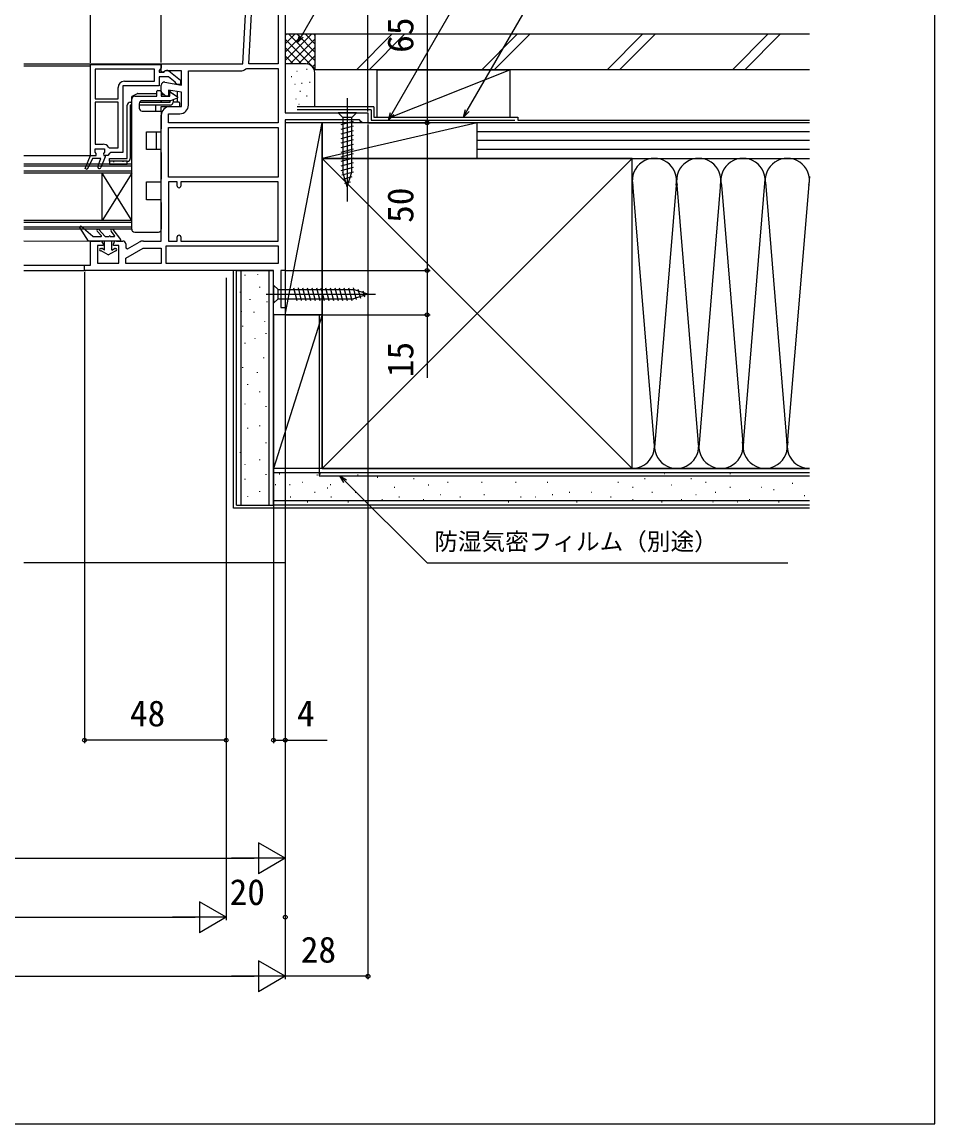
# Model space of a CAD drawing. Units: millimetres, scale not verified. Extents: x -525 to 525, y -783 to 778.
# Drawn here: x 215.8 to 525, y -782.7 to -409.5 of the extents above; entities that cross this region are included whole.
import ezdxf
from ezdxf.enums import TextEntityAlignment as Align

# ---------------------------------------------------------------- set-up
doc = ezdxf.new("R2010")
doc.units = ezdxf.units.MM
doc.header["$LTSCALE"] = 4
for name, color, linetype in [('0-2_YKK_11', 7, 'Continuous'), ('0-4_YKK_12', 2, 'Continuous'), ('0-5_YKK_13', 4, 'Continuous'), ('0-7_YKK_D', 6, 'Continuous'), ('0-8_YKK_ZWAK', 7, 'Continuous'), ('0-9_YSS_K', 3, 'Continuous'), ('0-A_YSS_KE', 3, 'Continuous')]:
    doc.layers.add(name, color=color, linetype=linetype)
doc.styles.add('ＭＳ ゴシック', font='')
doc.styles.get('ＭＳ ゴシック').set_extended_font_data('MS Gothic')

msp = doc.modelspace()

# ---------------------------------------------------------------- linework, layer by layer
at = {"layer": '0-2_YKK_11'}
for p, q in [((247.8, -483.7), (250, -483.7)), ((269.6, -482.3), (269.6, -483.7))]:
    msp.add_line(p, q, dxfattribs=at)
for points in [[(264.174, -429.915), (269.8, -430.907), (269.8, -426.1), (264.443, -426.1), (263.576, -426.642), (263, -426.322), (263, -423.7), (290.642, -423.7), (292.95, -379.647)], [(305, -379.7), (305, -440.3), (333, -440.3), (333, -443.7), (331.1, -443.7), (330.6, -443.2), (330.1, -442.7), (305, -442.7), (305, -493.7), (303.5, -493.7), (303.5, -506.2), (305, -506.2), (305, -508.7), (301, -508.7), (301, -493.7)], [(239, -454.7), (239, -423.9), (263, -423.9), (263, -425), (262.65, -425.476), (262.3, -425.953), (262.3, -426.5), (263.7, -426.5), (264.1, -426.3)], [(291.635, -425.417), (291.957, -425.3), (302.6, -425.3), (302.6, -443.7)], [(260.7, -425.5), (240.6, -425.5), (240.6, -435.5), (248.4, -435.5), (248.4, -431.7)], [(265.517, -426.112), (269.5, -429.224), (269.5, -430.7), (268.399, -430.7), (267.899, -430.224), (267.708, -429.855), (265.461, -428.1), (262.3, -428.1), (262.3, -431.2), (250, -431.2), (250, -453.7), (245.9, -453.7), (245.4, -454.2), (244.9, -454.7), (244, -454.7), (244, -455.2), (242.562, -458.851)], [(250.5, -429.6), (260.7, -429.6), (260.7, -425.5)], [(272.2, -437.7), (272.2, -426.1), (289.767, -426.1)], [(265.9, -438.2), (269.8, -438.2), (269.8, -433.344), (265.4, -432.568), (265.4, -434.7), (264.5, -434.7), (263, -433.2), (263, -430.9)], [(248.4, -452.1), (248.4, -436.7), (240.6, -436.7), (240.6, -450.9), (243.3, -450.9)], [(256.973, -483.7), (263, -483.7), (263, -441.1)], [(302.6, -443.7), (265.4, -443.7), (265.4, -440.6), (269.3, -440.6)], [(241.538, -458.448), (242.581, -455.8), (239.746, -455.8), (237.953, -459.488), (237.223, -459.165), (239, -454.7), (240.9, -454.7), (240.975, -454.109), (240.6, -453.625), (240.6, -452.5), (243.8, -452.5), (243.8, -453.625), (243.425, -454.109), (243.5, -454.7), (244, -454.7), (244, -455.2), (242.562, -458.851)], [(241.538, -458.448), (242.581, -455.8), (239.746, -455.8), (237.953, -459.488), (237.223, -459.165), (239, -454.7)], [(245.069, -451.869), (245.491, -452.1), (248.4, -452.1)], [(268.4, -465.1), (268.4, -463.7), (265.4, -463.7), (265.4, -483.7), (268.4, -483.7), (268.4, -482.3)], [(269.6, -483.7), (302.6, -483.7), (302.6, -463.7), (269.6, -463.7), (269.6, -465.1)], [(301, -493.7), (237, -493.7), (237, -491.9), (239, -491.9), (239, -483.7), (242.3, -483.7)], [(243.3, -484.7), (243.3, -485.2), (241.4, -485.2), (241.4, -491.2), (248.6, -491.2), (248.6, -485.2), (246.8, -485.2), (246.8, -484.7)], [(251, -484.7), (251, -486.045), (251.567, -486.372), (255.523, -484.088)]]:
    msp.add_lwpolyline(points, dxfattribs=at)
for points in [[(292.644, -423.7), (294.877, -381.1), (302.6, -381.1), (302.6, -423.7)], [(302.6, -462.1), (265.4, -462.1), (265.4, -445.3), (302.6, -445.3)], [(263, -491.3), (251, -491.3), (251, -489.471), (256.839, -486.1), (263, -486.1)], [(264.6, -485.3), (302.6, -485.3), (302.6, -491.3), (264.6, -491.3)]]:
    msp.add_lwpolyline(points, close=True, dxfattribs=at)
for centre, radius, start, end in [((264.9, -426.9), 1, 51.91328, 143.13011), ((289.767, -423.2), 2.9, 269.99999, 310.11919), ((250.5, -431.7), 2.1, 90.00001, 179.99999), ((264, -430.9), 1, 80.00002, 180), ((265.9, -441.1), 2.9, 90.00001, 179.99999), ((269.3, -437.7), 2.9, 270.00001, 359.99999), ((243.3, -453), 2.1, 32.57896, 89.99999), ((242.05, -458.65), 0.55, 158.50165, 338.50167), ((242.05, -458.65), 0.55, 158.50165, 338.50167), ((269, -465.1), 0.6, 179.99999, 0.00001), ((242.3, -484.7), 1, 0.00001, 89.99999), ((247.8, -484.7), 1, 90.00001, 179.99999), ((250, -484.7), 1, 0.00001, 89.99999), ((256.973, -486.6), 2.9, 89.99998, 119.99999), ((269, -482.3), 0.6, 359.99999, 180.00001)]:
    msp.add_arc(centre, radius, start, end, dxfattribs=at)
at = {"layer": '0-4_YKK_12'}
for p, q in [((216.5, -423.7), (263.5, -423.7)), ((216.5, -424.4), (239, -424.4)), ((216.5, -454.7), (239, -454.7)), ((253, -457.7), (216.5, -457.7)), ((253, -458.4), (216.5, -458.4)), ((253, -479.7), (253, -457.7)), ((253, -460), (216.5, -460)), ((253, -460.7), (216.5, -460.7)), ((253, -476.7), (243, -460.7)), ((253, -476.7), (216.5, -476.7)), ((253, -477.4), (216.5, -477.4)), ((253, -479), (216.5, -479)), ((253, -479.7), (216.5, -479.7)), ((216.5, -483.654), (239.439, -483.703)), ((216.5, -491.854), (237.447, -491.902)), ((216.5, -493.7), (237.5, -493.7))]:
    msp.add_line(p, q, dxfattribs=at)
msp.add_lwpolyline([(253, -460.7), (243, -476.7), (243, -460.7)], dxfattribs=at)
at = {"layer": '0-5_YKK_13'}
for p, q in [((261.8, -432.7), (262.7, -432.7)), ((265.8, -432.7), (265.431, -432.7)), ((265.8, -432.7), (266.146, -432.7)), ((265.8, -434.2), (265.8, -432.7)), ((253, -435.7), (253, -434.885)), ((253, -479.7), (253, -435.7)), ((253.166, -434.617), (254.937, -433.731)), ((254, -434.7), (261.5, -434.7)), ((255.071, -433.7), (261.5, -433.7)), ((266.028, -436.2), (256.5, -436.2)), ((261.5, -434.7), (261.5, -433)), ((263, -433), (263, -434.7)), ((263.3, -434.2), (263, -434.2)), ((263, -434.7), (265.9, -434.7)), ((263, -436.4), (263, -436.2)), ((263.3, -434.2), (263.3, -433.5)), ((264, -434.2), (263.3, -434.2)), ((265.8, -434.2), (265.4, -434.2)), ((265.9, -434.7), (265.9, -433.6)), ((266, -436.7), (266, -436.2)), ((268.405, -435.354), (266.131, -436.181)), ((266.372, -433.354), (268.475, -434.826)), ((266.866, -433.7), (267, -433.7)), ((267, -433.7), (267, -433.793)), ((267, -435.865), (267, -436.7)), ((268.5, -434.846), (268.5, -433.115)), ((268.5, -436.4), (268.5, -435.298)), ((326, -435.3), (326.001, -470.3)), ((251.5, -455.7), (251.5, -437.7)), ((252.5, -436.7), (253, -436.7)), ((253, -437.7), (252.5, -437.7)), ((252.5, -437.7), (252.5, -455.7)), ((255.5, -437.2), (255.5, -438.7)), ((266, -437.7), (255.5, -437.7)), ((261, -437.7), (255.5, -437.7)), ((255.634, -436.7), (266, -436.7)), ((256.5, -439.7), (263, -439.7)), ((261, -437.7), (261, -439.7)), ((263, -439.7), (263, -438.2)), ((263, -438.2), (269, -438.2)), ((263, -439.7), (263, -445.7)), ((269, -436.7), (267, -436.7)), ((269.3, -437.9), (269.3, -437)), ((329.1, -440.299), (322.9, -440.3)), ((322.9, -440.3), (324.45, -441.85)), ((329.1, -440.299), (327.55, -441.849)), ((323.9, -444.276), (328.1, -443.151)), ((327.55, -441.849), (324.45, -441.85)), ((324.45, -441.85), (324.451, -460.384)), ((327.551, -460.384), (327.55, -441.849)), ((258, -452.7), (258, -446.7)), ((261.25, -446.7), (261.25, -452.7)), ((323.901, -445.829), (328.1, -444.703)), ((323.901, -447.382), (328.101, -446.256)), ((323.901, -448.935), (328.101, -447.809)), ((323.901, -450.488), (328.101, -449.362)), ((323.901, -452.041), (328.101, -450.915)), ((263, -452.7), (258, -452.7)), ((263, -453.7), (263, -452.7)), ((263, -453.7), (263, -462.7)), ((323.901, -453.593), (328.101, -452.468)), ((323.901, -455.146), (328.101, -454.021)), ((245.5, -455.7), (251.5, -455.7)), ((245.5, -456.7), (245.5, -455.7)), ((251.5, -456.7), (245.5, -456.7)), ((246.847, -456.916), (246.847, -457.016)), ((250.022, -456.816), (250.022, -456.916)), ((323.901, -456.699), (328.101, -455.574)), ((323.901, -458.252), (328.101, -457.127)), ((323.901, -459.805), (328.101, -458.68)), ((324.159, -461.289), (328.101, -460.233)), ((326.001, -465.3), (324.451, -460.384)), ((324.611, -462.721), (327.647, -461.907)), ((326.001, -465.3), (327.551, -460.384)), ((258, -469.7), (258, -463.7)), ((325.062, -464.153), (327.112, -463.603)), ((263, -469.7), (258, -469.7)), ((263, -470.7), (263, -469.7)), ((263, -470.7), (263, -479.7)), ((238.3, -483.7), (235.446, -479.159)), ((239.844, -482.151), (235.895, -478.772)), ((242.694, -481.863), (241.307, -480.372)), ((244.041, -482.136), (241.893, -479.827)), ((247.173, -481.877), (245.984, -480.345)), ((246.615, -479.854), (249.236, -483.215)), ((254, -480.7), (262, -480.7)), ((249, -483.7), (238.3, -483.7)), ((239.974, -482.2), (242.548, -482.2)), ((243.8, -486.754), (243.8, -483.7)), ((244.187, -482.2), (245.322, -482.2)), ((245.722, -482.2), (247.015, -482.2)), ((246.3, -486.754), (246.3, -483.7)), ((242.5, -486.2), (242.732, -486.2)), ((242.5, -487), (242.625, -487)), ((245.05, -488.4), (242.625, -487)), ((243.8, -486.754), (242.932, -486.253)), ((245.05, -488.4), (247.475, -487)), ((246.3, -486.754), (247.168, -486.253)), ((247.368, -486.2), (247.6, -486.2)), ((247.475, -487), (247.6, -487)), ((301, -498.6), (302.55, -500.149)), ((307.746, -499.599), (308.871, -503.799)), ((309.299, -499.599), (310.424, -503.799)), ((310.851, -499.599), (311.977, -503.799)), ((312.404, -499.599), (313.53, -503.799)), ((313.957, -499.599), (315.083, -503.799)), ((315.51, -499.599), (316.636, -503.799)), ((317.063, -499.599), (318.189, -503.799)), ((318.616, -499.599), (319.741, -503.799)), ((320.169, -499.599), (321.294, -503.799)), ((321.722, -499.599), (322.847, -503.799)), ((323.275, -499.599), (324.4, -503.799)), ((324.828, -499.599), (325.953, -503.799)), ((326.381, -499.599), (327.506, -503.799)), ((327.934, -499.599), (328.99, -503.54)), ((298.5, -501.7), (335.5, -501.699)), ((302.55, -500.149), (328.084, -500.149)), ((302.55, -503.249), (328.085, -503.249)), ((333, -501.699), (328.084, -500.149)), ((333, -501.699), (328.085, -503.249)), ((333, -501.699), (328.085, -503.249)), ((329.608, -500.053), (330.422, -503.089)), ((331.304, -500.588), (331.854, -502.637))]:
    msp.add_line(p, q, dxfattribs=at)
for points in [[(258, -446.7), (263, -446.7), (263, -445.7)], [(258, -463.7), (263, -463.7), (263, -462.7)], [(301, -498.6), (301.001, -504.8), (302.55, -503.249), (302.55, -500.149)]]:
    msp.add_lwpolyline(points, dxfattribs=at)
msp.add_lwpolyline([(251.5, -457.7), (251.5, -456.7), (245.5, -456.7), (245.5, -457.7)], close=True, dxfattribs=at)
for centre, radius, start, end in [((261.8, -433), 0.3, 90, 180), ((262.7, -433), 0.3, 0, 90), ((253.3, -434.885), 0.3, 116.56505, 180), ((254, -435.7), 1, 90, 180), ((255.071, -434), 0.3, 90, 116.56505), ((256.5, -437.2), 1, 90, 180), ((263.3, -436.4), 0.3, 180, 270), ((266.2, -433.6), 0.3, 55, 180), ((266.028, -435.9), 0.3, 270, 290), ((268.302, -435.072), 0.3, 290, 55), ((268.8, -436.4), 0.3, 180, 270), ((252.5, -437.7), 1, 90, 180), ((256.5, -438.7), 1, 180, 270), ((266, -436.7), 1, 270, 0), ((269, -437), 0.3, 0, 90), ((269, -437.9), 0.3, 270, 0), ((251.5, -455.7), 1, 270, 0), ((235.7, -479), 0.3, 49.43895, 212.15282), ((241.6, -480.1), 0.4, 42.9326, 222.9326), ((246.3, -480.1), 0.4, 37.94551, 217.81232), ((254, -479.7), 1, 180, 270), ((262, -479.7), 1, 270, 0), ((239.974, -482), 0.2, 229.43895, 270), ((242.548, -482), 0.2, 270, 42.9326), ((244.187, -482), 0.2, 222.9326, 270), ((245.522, -482.2), 0.2, 0, 180), ((247.015, -482), 0.2, 270, 37.81232), ((249, -483.4), 0.3, 270, 37.94551), ((242.5, -486.6), 0.4, 90, 270), ((242.732, -486.6), 0.4, 60, 90), ((247.368, -486.6), 0.4, 90, 120), ((247.6, -486.6), 0.4, 270, 90)]:
    msp.add_arc(centre, radius, start, end, dxfattribs=at)
at = {"layer": '0-7_YKK_D'}
for p, q in [((239, -423.4), (239, -357.716)), ((263, -423.2), (262.999, -357.716)), ((263, -423.202), (263, -357.716)), ((333, -439.802), (333, -357.716)), ((352.998, -378.702), (352.998, -443.702)), ((332.8, -443.702), (353.998, -443.702)), ((332.8, -443.702), (353.998, -443.702)), ((352.998, -443.702), (352.998, -493.702)), ((332.998, -444.202), (332.998, -733.701)), ((237, -494.2), (237, -653.701)), ((285.001, -496.165), (285.001, -713.701)), ((305.25, -493.702), (353.998, -493.702)), ((306.25, -493.702), (353.998, -493.702)), ((285.001, -497.165), (285.001, -713.701)), ((285.001, -497.165), (285.001, -653.701)), ((301, -508.306), (301, -653.701)), ((305, -508.452), (304.998, -733.702)), ((304.998, -509.202), (304.998, -733.701)), ((305, -508.452), (305, -713.701)), ((305, -508.452), (305, -653.701)), ((305, -509.2), (305, -693.701)), ((305.5, -508.702), (353.998, -508.702)), ((285.001, -652.701), (237, -652.701)), ((305, -692.701), (295.907, -687.451)), ((295.907, -687.451), (295.907, -697.951)), ((135.5, -692.701), (294.5, -692.701)), ((305, -692.701), (286.813, -692.701)), ((305, -692.701), (295.907, -697.951)), ((285.001, -712.701), (275.908, -707.451)), ((275.908, -707.451), (275.908, -717.951)), ((-184.5, -712.701), (274.501, -712.701)), ((285.001, -712.701), (266.815, -712.701)), ((285.001, -712.701), (275.908, -717.951)), ((285.001, -712.701), (285.023, -712.701)), ((305, -712.701), (304.978, -712.701)), ((304.998, -732.702), (295.905, -727.452)), ((295.905, -727.452), (295.905, -737.952)), ((-204.502, -732.698), (294.498, -732.702)), ((304.998, -732.702), (286.812, -732.702)), ((304.998, -732.702), (295.905, -737.952)), ((332.998, -732.701), (304.998, -732.701))]:
    msp.add_line(p, q, dxfattribs=at)
for points in [[(309.156, -416.511), (310.431, -414.302), (354.079, -338.702), (438.617, -338.702)], [(339.899, -442.741), (341.174, -440.532), (388.418, -358.702), (477.327, -358.702)], [(365.357, -441.743), (366.632, -439.534), (401.754, -378.702), (512.931, -378.702)], [(311.023, -414.644), (309.156, -416.511), (309.839, -413.961)], [(341.765, -440.874), (339.899, -442.741), (340.582, -440.191)], [(367.224, -439.876), (365.357, -441.743), (366.041, -439.193)], [(352.998, -493.702), (352.998, -508.702), (352.998, -529.979)], [(324.806, -565.488), (323.486, -563.202), (325.772, -564.522)], [(323.486, -563.202), (325.289, -565.005), (352.986, -592.702), (475.229, -592.702)], [(301, -652.701), (305, -652.701), (319.119, -652.701)]]:
    msp.add_lwpolyline(points, dxfattribs=at)
for centre in [(352.998, -443.702), (352.998, -443.702), (352.998, -493.702), (352.998, -493.702), (352.998, -508.702), (237, -652.701), (285.001, -652.701), (301, -652.701), (305, -652.701), (305, -712.701), (332.998, -732.701)]:
    msp.add_circle(centre, 0.637, dxfattribs=at)
at = {"layer": '0-8_YKK_ZWAK'}
msp.add_lwpolyline([(-525, -782.7), (525, -782.7), (525, 747.3)], dxfattribs=at)
at = {"layer": '0-9_YSS_K'}
for p, q in [((314.998, -413.702), (304.998, -413.702)), ((304.998, -422.559), (313.856, -413.702)), ((304.998, -419.731), (311.028, -413.702)), ((304.998, -416.903), (308.199, -413.702)), ((304.998, -414.074), (305.371, -413.702)), ((306.14, -413.702), (314.998, -422.559)), ((308.969, -413.702), (314.998, -419.731)), ((311.797, -413.702), (314.998, -416.903)), ((314.626, -413.702), (314.998, -414.074)), ((341.108, -413.702), (329.108, -425.702)), ((345.351, -413.702), (333.351, -425.702)), ((383.535, -413.702), (371.535, -425.702)), ((387.777, -413.702), (375.777, -425.702)), ((425.961, -413.702), (413.961, -425.702)), ((430.204, -413.702), (418.204, -425.702)), ((468.388, -413.702), (456.388, -425.702)), ((472.63, -413.702), (460.63, -425.702)), ((304.998, -415.388), (314.998, -425.388)), ((306.684, -423.702), (314.998, -415.388)), ((304.998, -418.216), (310.483, -423.702)), ((304.998, -421.045), (307.673, -423.719)), ((309.513, -423.702), (314.998, -418.216)), ((312.324, -423.719), (314.998, -421.045)), ((311.998, -423.7), (304.998, -423.7)), ((314.204, -424.668), (314.998, -423.873)), ((306.999, -428.026), (307.199, -428.026)), ((308.855, -426.195), (309.055, -426.195)), ((312.193, -425.527), (312.393, -425.527)), ((314.998, -438), (314.998, -426.7)), ((335.998, -425.702), (335.998, -441.702)), ((335.998, -425.702), (380.998, -425.702)), ((340.998, -441.702), (380.998, -425.702)), ((380.998, -425.702), (380.998, -441.702)), ((308.187, -430.534), (308.387, -430.534)), ((310.524, -430.201), (310.724, -430.201)), ((313.194, -429.867), (313.394, -429.867)), ((308.521, -435.542), (308.721, -435.542)), ((309.921, -432.994), (310.121, -432.994)), ((312.193, -434.54), (312.393, -434.54)), ((309.543, -437.319), (309.742, -437.319)), ((304.998, -508.702), (317.498, -443.702)), ((369.998, -443.702), (317.498, -455.702)), ((380.998, -443.702), (335.998, -443.702)), ((369.998, -455.702), (369.998, -443.702)), ((482.492, -443.702), (369.998, -443.702)), ((482.492, -446.702), (369.998, -446.702)), ((482.492, -449.702), (369.998, -449.702)), ((482.492, -452.702), (369.998, -452.702)), ((317.501, -560.702), (422.501, -455.702)), ((317.501, -455.702), (422.501, -560.702)), ((369.998, -455.702), (482.492, -455.702)), ((422.501, -455.702), (482.495, -455.702)), ((475.001, -553.583), (482.578, -461.884)), ((422.507, -462.896), (429.843, -551.67)), ((437.343, -464.733), (430.001, -553.583)), ((445.001, -553.583), (437.659, -464.733)), ((452.391, -464.146), (445.001, -553.583)), ((452.662, -464.767), (460.001, -553.583)), ((460.001, -553.583), (467.502, -462.808)), ((467.576, -463.734), (475.001, -553.583)), ((287.5, -574.202), (287.5, -493.702)), ((290, -573.202), (290, -493.702)), ((291.341, -495.121), (291.341, -495.321)), ((295.552, -494.893), (295.552, -495.093)), ((299.5, -573.202), (299.5, -493.702)), ((296.286, -499.241), (296.286, -499.441)), ((289.693, -500.89), (289.693, -501.09)), ((292.99, -503.362), (292.99, -503.562)), ((298.781, -504.183), (298.781, -504.383)), ((290.095, -507.501), (290.095, -507.701)), ((294.383, -507.691), (294.383, -507.891)), ((298.001, -510.809), (298.001, -511.009)), ((301, -560.702), (301, -508.253)), ((317.501, -508.702), (301, -508.702)), ((317.501, -508.702), (301, -560.702)), ((317.501, -560.702), (317.501, -508.702)), ((290.517, -512.428), (290.517, -512.628)), ((298.435, -514.9), (298.435, -515.1)), ((291.341, -518.197), (291.341, -518.397)), ((294.638, -516.549), (294.638, -516.749)), ((297.61, -523.142), (297.61, -523.342)), ((290.517, -526.439), (290.517, -526.639)), ((295.462, -528.087), (295.462, -528.287)), ((292.165, -532.208), (292.165, -532.408)), ((296.286, -534.68), (296.286, -534.88)), ((291.341, -538.801), (291.341, -539.001)), ((298.435, -539.625), (298.435, -539.825)), ((292.165, -546.974), (292.165, -547.174)), ((296.286, -546.15), (296.286, -546.35)), ((298.435, -551.919), (298.435, -552.119)), ((289.693, -555.216), (289.693, -555.416)), ((291.341, -559.336), (291.341, -559.536)), ((296.286, -557.688), (296.286, -557.888)), ((298.435, -562.633), (298.435, -562.833)), ((317.501, -560.702), (301, -560.702)), ((482.495, -562.202), (301, -562.202)), ((302.911, -562.531), (303.111, -562.531)), ((315.709, -562.921), (315.909, -562.921)), ((316.684, -562.531), (316.884, -562.531)), ((329.482, -562.921), (329.682, -562.921)), ((340.199, -563.267), (340.399, -563.267)), ((364.924, -563.267), (365.124, -563.267)), ((377.218, -563.267), (377.418, -563.267)), ((387.932, -563.267), (388.132, -563.267)), ((401.118, -563.267), (401.318, -563.267)), ((410.184, -563.267), (410.384, -563.267)), ((422.501, -560.702), (482.495, -560.702)), ((433.26, -562.443), (433.46, -562.443)), ((455.513, -562.443), (455.713, -562.443)), ((462.106, -563.267), (462.306, -563.267)), ((471.996, -563.267), (472.196, -563.267)), ((291.341, -564.281), (291.341, -564.481)), ((301.617, -566.149), (301.817, -566.149)), ((306.419, -566.149), (306.619, -566.149)), ((310.767, -565.416), (310.967, -565.416)), ((320.192, -566.149), (320.392, -566.149)), ((324.54, -565.416), (324.74, -565.416)), ((336.108, -563.701), (336.308, -563.701)), ((341.847, -567.064), (342.047, -567.064)), ((348.441, -564.091), (348.641, -564.091)), ((353.386, -566.24), (353.586, -566.24)), ((359.979, -565.416), (360.179, -565.416)), ((371.448, -565.416), (371.648, -565.416)), ((382.987, -565.416), (383.187, -565.416)), ((393.701, -565.416), (393.901, -565.416)), ((417.601, -565.416), (417.801, -565.416)), ((422.546, -567.064), (422.746, -567.064)), ((426.667, -564.091), (426.867, -564.091)), ((435.733, -566.24), (435.933, -566.24)), ((442.326, -564.091), (442.526, -564.091)), ((447.271, -565.416), (447.471, -565.416)), ((455.513, -567.064), (455.713, -567.064)), ((466.227, -567.064), (466.427, -567.064)), ((476.62, -565.756), (476.82, -565.756)), ((292.165, -570.05), (292.165, -570.25)), ((296.286, -568.402), (296.286, -568.602)), ((306.646, -570.361), (306.846, -570.361)), ((314.888, -568.712), (315.088, -568.712)), ((319.217, -567.319), (319.417, -567.319)), ((320.419, -570.361), (320.619, -570.361)), ((328.661, -568.712), (328.861, -568.712)), ((332.99, -567.319), (333.19, -567.319)), ((343.496, -570.361), (343.696, -570.361)), ((357.506, -569.536), (357.706, -569.536)), ((364.1, -570.361), (364.3, -570.361)), ((372.273, -569.536), (372.473, -569.536)), ((384.635, -570.361), (384.835, -570.361)), ((389.58, -570.361), (389.78, -570.361)), ((395.349, -569.536), (395.549, -569.536)), ((401.118, -568.712), (401.318, -568.712)), ((408.536, -568.712), (408.736, -568.712)), ((415.129, -570.361), (415.329, -570.361)), ((429.14, -568.712), (429.34, -568.712)), ((443.975, -569.536), (444.175, -569.536)), ((450.568, -568.712), (450.768, -568.712)), ((470.348, -567.888), (470.548, -567.888)), ((480.71, -569.846), (480.91, -569.846)), ((482.495, -574.202), (287.5, -574.202)), ((482.495, -571.702), (301, -571.702)), ((305.001, -573.202), (305.001, -592.702)), ((312.415, -572.009), (312.615, -572.009)), ((317.464, -571.606), (317.664, -571.606)), ((319.027, -571.606), (319.227, -571.606)), ((326.188, -572.009), (326.388, -572.009)), ((332.8, -571.606), (333, -571.606)), ((337.727, -571.185), (337.927, -571.185)), ((351.737, -571.185), (351.937, -571.185)), ((380.514, -572.009), (380.714, -572.009)), ((403.591, -572.009), (403.791, -572.009)), ((422.546, -571.185), (422.746, -571.185)), ((432.436, -572.009), (432.636, -572.009)), ((439.03, -571.185), (439.23, -571.185)), ((449.744, -572.009), (449.944, -572.009)), ((457.985, -572.009), (458.185, -572.009)), ((462.106, -571.185), (462.306, -571.185)), ((471.996, -572.009), (472.196, -572.009)), ((305.001, -592.702), (216.5, -592.701))]:
    msp.add_line(p, q, dxfattribs=at)
for points in [[(317.498, -508.702), (317.498, -443.702), (304.998, -443.702), (304.998, -508.702)], [(369.998, -455.702), (369.998, -443.702), (317.498, -443.702), (317.498, -455.702)]]:
    msp.add_lwpolyline(points, close=True, dxfattribs=at)
for centre, radius, start, end in [((311.998, -426.7), 3, 360, 90), ((430.001, -463.202), 7.5, 348.21668, 191.78379), ((445.001, -463.202), 7.5, 348.21668, 191.78379), ((460.001, -463.202), 7.5, 348.21668, 191.78379), ((475.001, -463.202), 7.5, 348.21644, 191.78379), ((422.501, -553.202), 7.5, 270, 11.78353), ((437.501, -553.202), 7.5, 168.21646, 11.78353), ((452.501, -553.202), 7.5, 168.21646, 11.78353), ((467.501, -553.202), 7.5, 168.21646, 11.78353), ((482.501, -553.202), 7.5, 168.21646, 269.9524)]:
    msp.add_arc(centre, radius, start, end, dxfattribs=at)
at = {"layer": '0-A_YSS_KE'}
for p, q in [((482.492, -425.702), (314.998, -425.702)), ((335.033, -438.308), (309.033, -438.304)), ((334.033, -439.308), (309.033, -439.304)), ((383.732, -441.746), (383.732, -442.746)), ((383.732, -442.746), (482.525, -442.761)), ((422.501, -469.666), (422.501, -455.702)), ((422.501, -560.702), (422.501, -463.202)), ((288.5, -573.202), (288.5, -493.702)), ((288.5, -493.702), (301, -493.702)), ((301, -573.202), (301, -493.702)), ((316.501, -508.702), (316.501, -563.202)), ((482.495, -560.702), (301, -560.702)), ((301, -573.202), (301, -560.702)), ((316.501, -563.202), (482.495, -563.202)), ((288.5, -573.202), (301, -573.202)), ((482.495, -573.202), (301, -573.202))]:
    msp.add_line(p, q, dxfattribs=at)
for points in [[(482.492, -413.702), (314.998, -413.702), (314.998, -425.702)], [(334.033, -439.308), (334.032, -442.738), (382.732, -442.746)], [(335.033, -438.308), (335.032, -441.738), (383.732, -441.746)], [(422.501, -455.702), (317.501, -455.702), (317.501, -560.702), (422.501, -560.702)]]:
    msp.add_lwpolyline(points, dxfattribs=at)

# ---------------------------------------------------------------- texts
at = {"layer": '0-7_YKK_D', "style": 'ＭＳ ゴシック'}
for s, p in [('65', (350.998, -419.963)), ('50', (350.998, -477.565)), ('15', (350.998, -529.82))]:
    msp.add_text(s, height=8.798, rotation=90, dxfattribs=at).set_placement(p, align=Align.BOTTOM_LEFT)
for s, height, p in [('防湿気密フィルム（別途）', 5.865, (355.445, -590.156)), ('48', 8.798, (252.375, -650.701)), ('4', 8.798, (308.937, -650.701)), ('20', 8.798, (286.137, -711.201)), ('28', 8.798, (310.237, -730.701))]:
    msp.add_text(s, height=height, dxfattribs=at).set_placement(p, align=Align.BOTTOM_LEFT)

doc.saveas('drawing.dxf')
